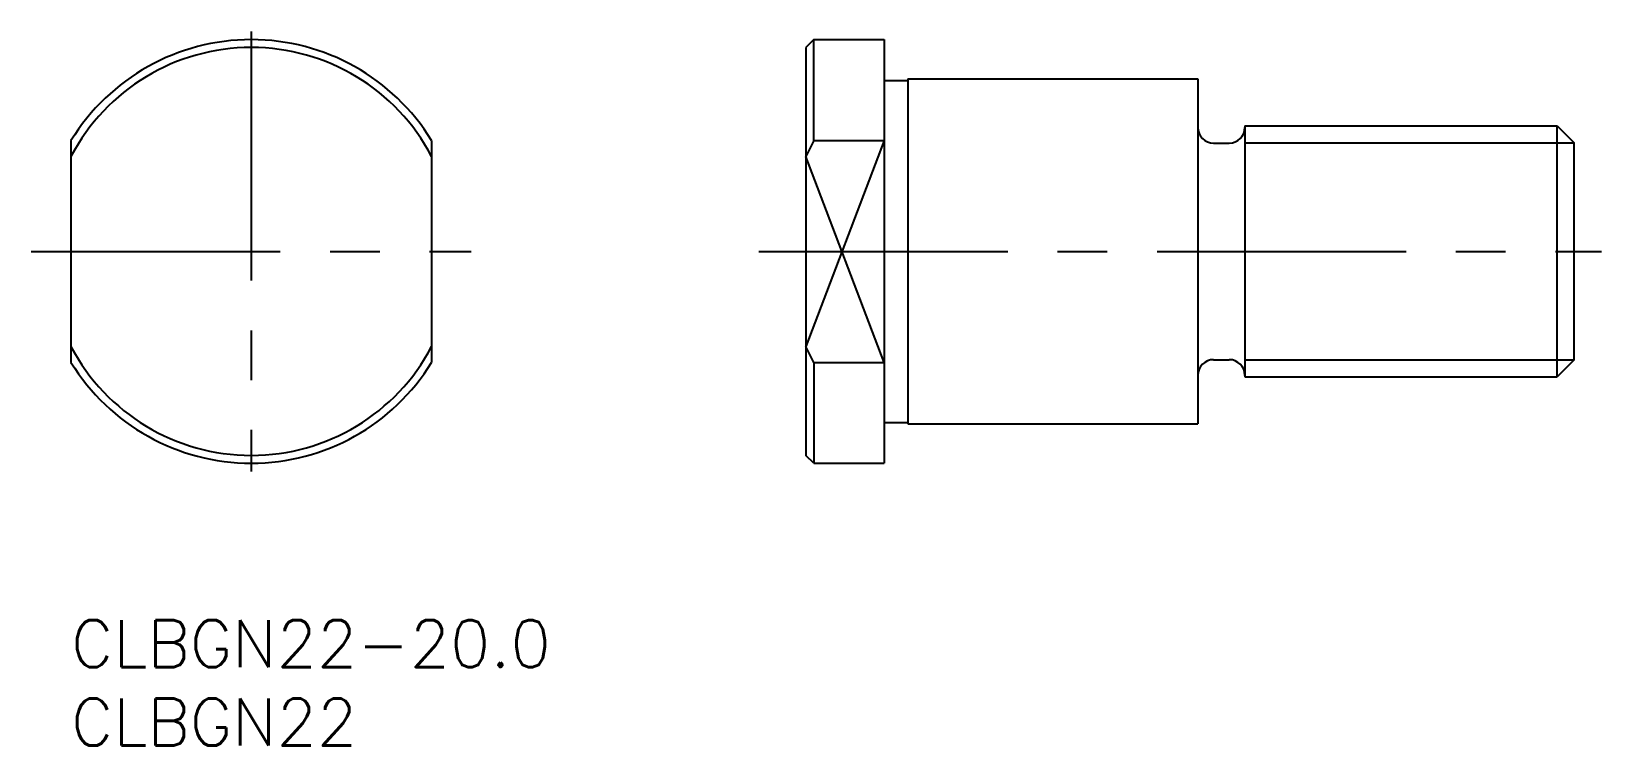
# Model space of a CAD drawing. Extents: x -3 to 98, y -8 to 38.
import ezdxf

# ---------------------------------------------------------------- set-up
doc = ezdxf.new("R2010")
doc.units = 0
doc.header["$LTSCALE"] = 0.5
doc.linetypes.add('CENTER', pattern=[50.8, 31.75, -6.35, 6.35, -6.35])
for name, color, linetype in [('MSM_CENTER', 1, 'CENTER'), ('MSM_CONTINUOUS', 7, 'CONTINUOUS'), ('MSM_NARROW', 5, 'CONTINUOUS'), ('MSM_PART_NUMBER', 7, 'CONTINUOUS')]:
    doc.layers.add(name, color=color, linetype=linetype)
doc.styles.get("Standard").update_dxf_attribs({"font": 'txt.shx', "height": 3, "bigfont": 'bigfont.shx'})

# ---------------------------------------------------------------- blocks, each defined once
blk = doc.blocks.new('*U10')
at = {"layer": 'MSM_PART_NUMBER'}
blk.add_text('CLBGN22-20.0', height=3, dxfattribs=at).set_placement((0, -3))
blk = doc.blocks.new('*U11')
at = {"layer": 'MSM_PART_NUMBER'}
blk.add_text('CLBGN22', height=3, dxfattribs=at).set_placement((0, -8))

msp = doc.modelspace()

# ---------------------------------------------------------------- linework, layer by layer
at = {"layer": 'MSM_CENTER'}
for p, q in [((11.5, 37.52), (11.5, 9.48)), ((-2.53, 23.5), (25.52, 23.5)), ((43.87, 23.5), (97.62, 23.5))]:
    msp.add_line(p, q, dxfattribs=at)
at = {"layer": 'MSM_CONTINUOUS'}
for p, q in [((47.37, 37), (46.87, 36.5)), ((46.87, 36.5), (46.87, 10.5)), ((47.37, 30.57), (47.37, 37)), ((47.37, 37), (51.87, 37)), ((51.87, 37), (51.87, 10)), ((51.87, 34.4), (53.37, 34.4)), ((53.37, 34.5), (71.87, 34.5)), ((53.37, 34.5), (53.37, 12.5)), ((71.87, 34.5), (71.87, 12.5)), ((74.87, 31.5), (74.87, 15.5)), ((74.87, 31.5), (94.79, 31.5)), ((94.79, 15.5), (94.79, 31.5)), ((94.79, 31.5), (95.87, 30.42)), ((0, 30.57), (0, 16.43)), ((23, 30.57), (23, 16.43)), ((47.37, 30.57), (46.87, 29.56)), ((47.37, 30.57), (51.87, 30.57)), ((72.87, 30.4), (73.87, 30.4)), ((95.87, 16.58), (95.87, 30.42)), ((0, 23.5), (0, 23.5)), ((47.37, 16.43), (46.87, 17.44)), ((47.37, 16.43), (51.87, 16.43)), ((47.37, 16.43), (47.37, 10)), ((72.87, 16.6), (73.87, 16.6)), ((95.87, 16.58), (94.79, 15.5)), ((74.87, 15.5), (94.79, 15.5)), ((51.87, 12.6), (53.37, 12.6)), ((53.37, 12.5), (71.87, 12.5)), ((47.37, 10), (46.87, 10.5)), ((47.37, 10), (51.87, 10))]:
    msp.add_line(p, q, dxfattribs=at)
for centre, radius, start, end in [((11.5, 23.5), 13.5, 31.5863, 148.4137), ((11.5, 23.5), 13, 27.7958, 152.2042), ((72.87, 31.4), 1, 180, 270), ((73.87, 31.4), 1, 270, 0), ((11.5, 23.5), 13, 207.7958, 332.2042), ((11.5, 23.5), 13.5, 211.5863, 328.4137), ((72.87, 15.6), 1, 90, 180), ((73.87, 15.6), 1, 0, 90)]:
    msp.add_arc(centre, radius, start, end, dxfattribs=at)
at = {"layer": 'MSM_NARROW'}
for p, q in [((51.87, 30.57), (46.87, 17.44)), ((74.87, 30.42), (95.87, 30.42)), ((51.87, 16.43), (46.87, 29.56)), ((74.87, 16.58), (95.87, 16.58))]:
    msp.add_line(p, q, dxfattribs=at)

# ---------------------------------------------------------------- block references
at = {"layer": 'MSM_CONTINUOUS'}
for name in ['*U10', '*U11']:
    msp.add_blockref(name, (0, 0), dxfattribs=at)

doc.saveas('drawing.dxf')
